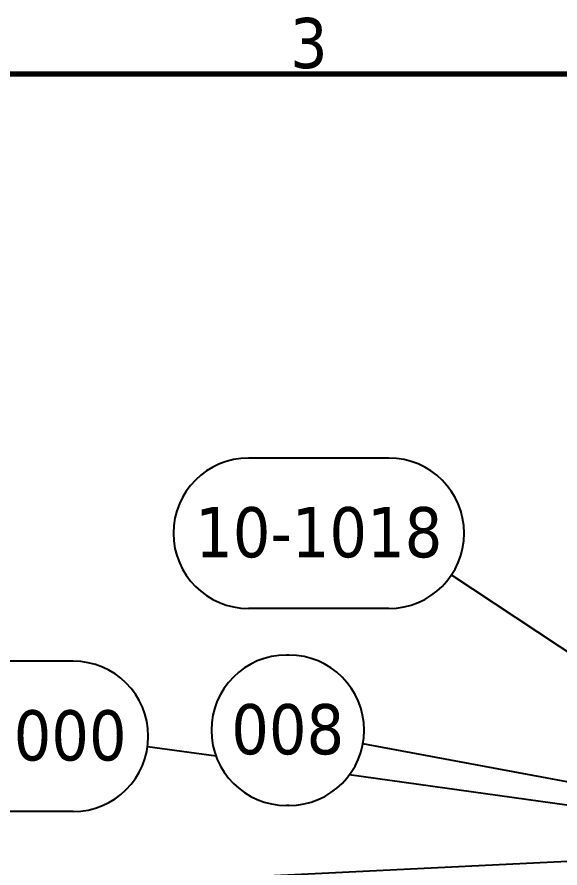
# Model space of a CAD drawing. Header units: millimetres. Extents: x -945 to 1680, y -1981 to 1188.
# Drawn here: x 899.4 to 1051, y 926.2 to 1163.8 of the extents above; entities that cross this region are included whole.
import ezdxf

# ---------------------------------------------------------------- set-up
doc = ezdxf.new("R2010")
doc.units = ezdxf.units.MM
doc.header["$LTSCALE"] = 4
doc.layers.add('Border (ISO)', color=7, linetype='Continuous', lineweight=70)
doc.layers.add('Symbol (ISO)', color=7, linetype='Continuous', lineweight=25)
doc.styles.add('Note Text (ISO)', font='tahoma.ttf')

# ---------------------------------------------------------------- blocks, each defined once
blk = doc.blocks.new('Borders Default Border')
at = {"layer": 'Border (ISO)', "flags": 128}
blk.add_lwpolyline([(10, 10), (10, 287), (410, 287), (410, 10), (10, 10)], dxfattribs=at)
at = {"layer": 'Border (ISO)', "insert": (243.911, 287.326), "char_height": 3.5, "attachment_point": 7, "style": 'Note Text (ISO)'}
blk.add_mtext('3', dxfattribs=at)
blk = doc.blocks.new('Balloon18')
at = {"layer": 'Symbol (ISO)'}
for p, q in [((243.835, 246.418), (243.668, 246.418)), ((267.438, 236.795), (248.993, 240.213)), ((267.529, 237.286), (267.347, 236.303)), ((269.896, 236.339), (267.529, 237.286)), ((267.438, 236.795), (269.896, 236.339)), ((243.835, 235.918), (243.668, 235.918)), ((267.347, 236.303), (269.896, 236.339))]:
    blk.add_line(p, q, dxfattribs=at)
at = {"layer": 'Symbol (ISO)', "flags": 128}
blk.add_lwpolyline([(267.347, 236.303), (269.896, 236.339), (267.529, 237.286), (267.347, 236.303)], dxfattribs=at)
at = {"layer": 'Symbol (ISO)'}
for centre, start, end in [((243.668, 241.168), 90, 270), ((243.835, 241.168), 270, 90)]:
    blk.add_arc(centre, 5.25, start, end, dxfattribs=at)
blk.add_solid([(267.347, 236.303), (269.896, 236.339), (267.529, 237.286), (267.347, 236.303)], dxfattribs=at)
at = {"layer": 'Symbol (ISO)', "insert": (243.751, 241.208), "char_height": 3.5, "attachment_point": 5, "style": 'Note Text (ISO)'}
blk.add_mtext('008', dxfattribs=at)
blk = doc.blocks.new('Balloon19')
at = {"layer": 'Symbol (ISO)'}
for p, q in [((228.769, 245.99), (218.983, 245.99)), ((238.746, 239.349), (233.956, 240.016)), ((269.547, 235.054), (248.038, 238.053)), ((228.769, 235.49), (218.983, 235.49)), ((269.592, 235.378), (269.478, 234.559)), ((272.023, 234.709), (269.646, 235.539)), ((269.478, 234.559), (272.023, 234.709)), ((269.547, 235.054), (272.023, 234.709))]:
    blk.add_line(p, q, dxfattribs=at)
at = {"layer": 'Symbol (ISO)', "flags": 128}
blk.add_lwpolyline([(269.478, 234.559), (272.023, 234.709), (269.616, 235.549), (269.478, 234.559)], dxfattribs=at)
at = {"layer": 'Symbol (ISO)'}
for centre, start, end in [((218.983, 240.74), 90, 270), ((228.769, 240.74), 270, 90)]:
    blk.add_arc(centre, 5.25, start, end, dxfattribs=at)
blk.add_solid([(269.478, 234.559), (272.023, 234.709), (269.616, 235.549), (269.478, 234.559)], dxfattribs=at)
at = {"layer": 'Symbol (ISO)', "insert": (223.876, 240.776), "char_height": 3.5, "attachment_point": 5, "style": 'Note Text (ISO)'}
blk.add_mtext('10-1000', dxfattribs=at)
blk = doc.blocks.new('Balloon20')
at = {"layer": 'Symbol (ISO)'}
for p, q in [((250.815, 260.171), (241.021, 260.171)), ((270.266, 242.009), (255.173, 252.027)), ((250.815, 249.671), (241.021, 249.671)), ((270.542, 242.426), (269.989, 241.592)), ((272.349, 240.626), (270.542, 242.426)), ((270.266, 242.009), (272.349, 240.626)), ((269.989, 241.592), (272.349, 240.626))]:
    blk.add_line(p, q, dxfattribs=at)
at = {"layer": 'Symbol (ISO)', "flags": 128}
blk.add_lwpolyline([(269.989, 241.592), (272.349, 240.626), (270.542, 242.426), (269.989, 241.592)], dxfattribs=at)
at = {"layer": 'Symbol (ISO)'}
for centre, start, end in [((241.021, 254.921), 90, 270), ((250.815, 254.921), 270, 90)]:
    blk.add_arc(centre, 5.25, start, end, dxfattribs=at)
blk.add_solid([(269.989, 241.592), (272.349, 240.626), (270.542, 242.426), (269.989, 241.592)], dxfattribs=at)
at = {"layer": 'Symbol (ISO)', "insert": (245.918, 254.96), "char_height": 3.5, "attachment_point": 5, "style": 'Note Text (ISO)'}
blk.add_mtext('10-1018', dxfattribs=at)
blk = doc.blocks.new('Balloon56')
at = {"layer": 'Symbol (ISO)'}
for p, q in [((214.64, 234.893), (204.853, 234.893)), ((276.265, 232.626), (273.744, 233.004)), ((273.744, 233.004), (273.793, 232.005)), ((273.768, 232.505), (219.868, 229.896)), ((273.768, 232.505), (276.265, 232.626)), ((273.793, 232.005), (276.265, 232.626)), ((214.64, 224.393), (204.853, 224.393))]:
    blk.add_line(p, q, dxfattribs=at)
at = {"layer": 'Symbol (ISO)', "flags": 128}
blk.add_lwpolyline([(273.793, 232.005), (276.265, 232.626), (273.744, 233.004), (273.793, 232.005)], dxfattribs=at)
at = {"layer": 'Symbol (ISO)'}
for centre, start, end in [((204.853, 229.643), 90, 270), ((214.64, 229.643), 270, 90)]:
    blk.add_arc(centre, 5.25, start, end, dxfattribs=at)
blk.add_solid([(273.793, 232.005), (276.265, 232.626), (273.744, 233.004), (273.793, 232.005)], dxfattribs=at)
at = {"layer": 'Symbol (ISO)', "insert": (209.747, 229.68), "char_height": 3.5, "attachment_point": 5, "style": 'Note Text (ISO)'}
blk.add_mtext('10-1032', dxfattribs=at)

msp = doc.modelspace()

# ---------------------------------------------------------------- block references
at = {"xscale": 4, "yscale": 4, "zscale": 4}
msp.add_blockref('Borders Default Border', (0, 0), dxfattribs=at)
at = {"layer": 'Symbol (ISO)', "xscale": 4, "yscale": 4, "zscale": 4}
for name in ['Balloon20', 'Balloon19', 'Balloon18', 'Balloon56']:
    msp.add_blockref(name, (0, 0), dxfattribs=at)

doc.saveas('drawing.dxf')
